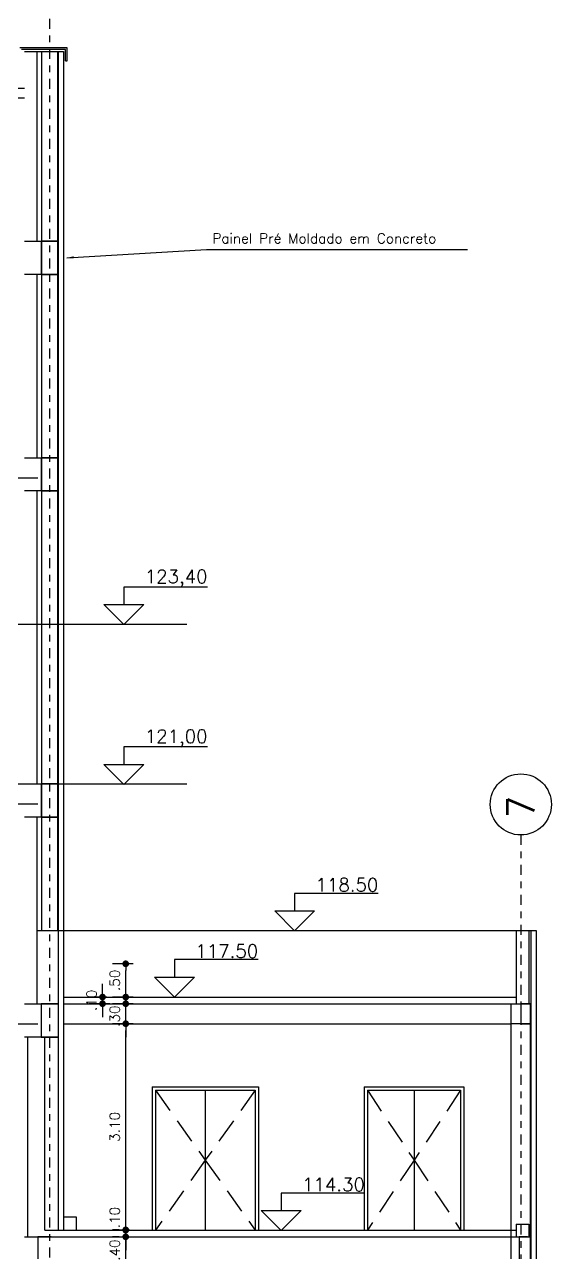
# Model space of a CAD drawing. Extents: x -14 to 107, y -33 to 53.
# Drawn here: x 18.35 to 26.26, y 24.39 to 42.83 of the extents above; entities that cross this region are included whole.
import ezdxf
from ezdxf.enums import TextEntityAlignment as Align

# ---------------------------------------------------------------- set-up
doc = ezdxf.new("R2010")
doc.units = 0
doc.header["$LTSCALE"] = 1.5
doc.header["$MEASUREMENT"] = 0
doc.linetypes.add('08CORTEC$0$DASHDOT2', pattern=[0.5, 0.25, -0.125, 0, -0.125])
doc.linetypes.add('08CORTEC$0$DASHED2', pattern=[0.375, 0.25, -0.125])
doc.layers.get('0').update_dxf_attribs({"linetype": 'CONTINUOUS'})
doc.layers.get('DEFPOINTS').update_dxf_attribs({"linetype": 'CONTINUOUS'})
for name, color, linetype in [('08CORTEC$0$5', 4, 'CONTINUOUS'), ('08CORTEC$0$A-HACHURA', 1, 'CONTINUOUS'), ('08CORTEC$0$A-PAREDE', 3, 'CONTINUOUS'), ('08CORTEC$0$COTAS', 1, 'CONTINUOUS'), ('08CORTEC$0$E-METALICA', 2, 'CONTINUOUS'), ('08CORTEC$0$EIXOS', 32, '08CORTEC$0$DASHDOT2'), ('08CORTEC$0$N-LNHVISTA', 2, 'CONTINUOUS'), ('08CORTEC$0$N-NOTACOES', 7, 'CONTINUOUS'), ('08CORTEE$0$N-LNHVISTA', 2, 'CONTINUOUS'), ('08CORTEE$0$SOLID', 253, 'CONTINUOUS'), ('N-LNHVISTA', 2, 'CONTINUOUS'), ('N-TEXTO', 2, 'CONTINUOUS')]:
    doc.layers.add(name, color=color, linetype=linetype)
doc.styles.add('08CORTEC$0$COTA', font='simplex.shx')
doc.styles.add('08CORTEC$0$ROMANS', font='romans')
doc.styles.add('COTA', font='romans.shx')
doc.dimstyles.new('08CORTEC$0$DG060-1', dxfattribs={"dimscale": 0.1, "dimtxt": 1.5, "dimasz": 1, "dimexe": 2, "dimexo": 2.5, "dimgap": 0.9, "dimtad": 1, "dimzin": 4, "dimtxsty": '08CORTEC$0$COTA', "dimblk": 'DOT', "dimblk1": 'DOT', "dimblk2": 'DOT', "dimsah": 1, "dimcen": 0.09, "dimclrd": 1, "dimclre": 1, "dimclrt": 2, "dimazin": 3, "dimtfac": 1, "dimtdec": 4, "dimtix": 1, "dimtmove": 0, "dimatfit": 3, "dimtvp": 2, "dimtolj": 1, "dimtzin": 0})
doc.dimstyles.new('DG060-1', dxfattribs={"dimscale": 0.1, "dimtxt": 1.5, "dimasz": 1, "dimexe": 2, "dimexo": 2.5, "dimgap": 0.9, "dimtad": 1, "dimzin": 4, "dimtxsty": 'COTA', "dimblk": 'DOT', "dimblk1": 'DOT', "dimblk2": 'DOT', "dimsah": 1, "dimcen": 0.09, "dimclrd": 1, "dimclre": 1, "dimclrt": 2, "dimazin": 3, "dimtfac": 1, "dimtdec": 4, "dimtix": 1, "dimtmove": 0, "dimatfit": 3, "dimtvp": 2, "dimtolj": 1, "dimtzin": 0})

# ---------------------------------------------------------------- blocks, each defined once
blk = doc.blocks.new('08CORTEC$0$N-1903')
at = {"layer": '08CORTEC$0$N-NOTACOES', "color": 1}
for p, q in [((0.01255, 0.00562), (0, 0.00562)), ((0, 0.00562), (0, 0.003)), ((-0.003, 0.003), (0.003, 0.003)), ((0, 0), (-0.003, 0.003)), ((0.003, 0.003), (0, 0))]:
    blk.add_line(p, q, dxfattribs=at)
at = {"layer": '08CORTEC$0$N-NOTACOES', "color": 2, "style": '08CORTEC$0$ROMANS'}
blk.add_attdef('COTAC', text='', height=0.002, dxfattribs=at).set_placement((0.00785, 0.00691), align=Align.MIDDLE)
blk = doc.blocks.new('DOT')
at = {"color": 0, "linetype": 'BYBLOCK'}
blk.add_line((-0.5, 0), (-1, 0), dxfattribs=at)
at = {"color": 0, "linetype": 'BYBLOCK', "const_width": 0.5}
blk.add_lwpolyline([(-0.25, 0, 1), (0.25, 0, 1)], format="xyb", close=True, dxfattribs=at)
blk = doc.blocks.new('*D32')
at = {"color": 1, "linetype": 'BYBLOCK'}
for p, q in [((19.869, 24.727), (19.869, 24.827)), ((19.734, 24.627), (19.669, 24.627)), ((19.869, 24.227), (19.869, 24.627)), ((19.734, 24.227), (19.669, 24.227)), ((19.869, 24.127), (19.869, 24.027))]:
    blk.add_line(p, q, dxfattribs=at)
at = {"layer": 'DEFPOINTS', "color": 0, "linetype": 'BYBLOCK'}
for p in [(19.869, 24.627), (19.984, 24.627), (19.984, 24.227)]:
    blk.add_point(p, dxfattribs=at)
at = {"color": 1, "linetype": 'BYBLOCK', "xscale": 0.1, "yscale": 0.1, "zscale": 0.1}
for p, rotation in [((19.869, 24.627), 270), ((19.869, 24.227), 90)]:
    blk.add_blockref('DOT', p, dxfattribs=dict(at, rotation=rotation))
at = {"color": 2, "linetype": 'BYBLOCK', "insert": (19.704, 24.427), "char_height": 0.15, "attachment_point": 5, "rotation": 90, "style": '08CORTEC$0$COTA'}
blk.add_mtext('\\A1;.40', dxfattribs=at)
blk = doc.blocks.new('_DOT')
at = {"color": 0, "linetype": 'BYBLOCK'}
blk.add_line((-0.5, 0), (-1, 0), dxfattribs=at)
at = {"color": 0, "linetype": 'BYBLOCK', "const_width": 0.5}
blk.add_lwpolyline([(-0.25, 0, 1), (0.25, 0, 1)], format="xyb", close=True, dxfattribs=at)
blk = doc.blocks.new('*D33')
at = {"color": 1, "linetype": 'BYBLOCK'}
for p, q in [((19.869, 24.831), (19.869, 24.931)), ((19.773, 24.731), (19.669, 24.731)), ((19.869, 24.627), (19.869, 24.731)), ((19.869, 24.627), (19.869, 24.731)), ((19.773, 24.627), (19.669, 24.627)), ((19.869, 24.527), (19.869, 24.427))]:
    blk.add_line(p, q, dxfattribs=at)
at = {"layer": 'DEFPOINTS', "color": 0, "linetype": 'BYBLOCK'}
for p in [(19.869, 24.731), (20.023, 24.731), (20.023, 24.627)]:
    blk.add_point(p, dxfattribs=at)
at = {"color": 1, "linetype": 'BYBLOCK', "xscale": 0.1, "yscale": 0.1, "zscale": 0.1}
for p, rotation in [((19.869, 24.731), 270), ((19.869, 24.627), 90)]:
    blk.add_blockref('DOT', p, dxfattribs=dict(at, rotation=rotation))
at = {"color": 2, "linetype": 'BYBLOCK', "insert": (19.704, 24.916), "char_height": 0.15, "attachment_point": 5, "rotation": 90, "style": '08CORTEC$0$COTA'}
blk.add_mtext('\\A1;.10', dxfattribs=at)
blk = doc.blocks.new('*D35')
at = {"color": 1, "linetype": 'BYBLOCK'}
for p, q in [((19.932, 27.827), (19.669, 27.827)), ((19.869, 24.827), (19.869, 27.727)), ((19.932, 24.727), (19.669, 24.727))]:
    blk.add_line(p, q, dxfattribs=at)
at = {"layer": 'DEFPOINTS', "color": 0, "linetype": 'BYBLOCK'}
for p in [(19.869, 27.827), (20.182, 27.827), (20.182, 24.727)]:
    blk.add_point(p, dxfattribs=at)
at = {"color": 1, "linetype": 'BYBLOCK', "xscale": 0.1, "yscale": 0.1, "zscale": 0.1}
for p, rotation in [((19.869, 27.827), 90), ((19.869, 24.727), 270)]:
    blk.add_blockref('DOT', p, dxfattribs=dict(at, rotation=rotation))
at = {"color": 2, "linetype": 'BYBLOCK', "insert": (19.704, 26.277), "char_height": 0.15, "attachment_point": 5, "rotation": 90, "style": '08CORTEC$0$COTA'}
blk.add_mtext('\\A1;3.10', dxfattribs=at)
blk = doc.blocks.new('*D36')
at = {"color": 1, "linetype": 'BYBLOCK'}
for p, q in [((19.869, 28.227), (19.869, 28.327)), ((19.981, 28.127), (19.669, 28.127)), ((19.869, 27.827), (19.869, 28.127)), ((19.869, 27.827), (19.869, 28.127)), ((19.981, 27.827), (19.669, 27.827)), ((19.869, 27.727), (19.869, 27.627))]:
    blk.add_line(p, q, dxfattribs=at)
at = {"layer": 'DEFPOINTS', "color": 0, "linetype": 'BYBLOCK'}
for p in [(19.869, 28.127), (20.231, 28.127), (20.231, 27.827)]:
    blk.add_point(p, dxfattribs=at)
at = {"color": 1, "linetype": 'BYBLOCK', "xscale": 0.1, "yscale": 0.1, "zscale": 0.1}
for p, rotation in [((19.869, 28.127), 270), ((19.869, 27.827), 90)]:
    blk.add_blockref('DOT', p, dxfattribs=dict(at, rotation=rotation))
at = {"color": 2, "linetype": 'BYBLOCK', "insert": (19.704, 27.941), "char_height": 0.15, "attachment_point": 5, "rotation": 90, "style": '08CORTEC$0$COTA'}
blk.add_mtext('\\A1;.30', dxfattribs=at)
blk = doc.blocks.new('*D37')
at = {"color": 1, "linetype": 'BYBLOCK'}
for p, q in [((19.521, 28.327), (19.521, 28.427)), ((19.583, 28.227), (19.321, 28.227)), ((19.521, 28.127), (19.521, 28.227)), ((19.632, 28.127), (19.321, 28.127)), ((19.521, 28.027), (19.521, 27.927))]:
    blk.add_line(p, q, dxfattribs=at)
at = {"layer": 'DEFPOINTS', "color": 0, "linetype": 'BYBLOCK'}
for p in [(19.521, 28.227), (19.833, 28.227), (19.882, 28.127)]:
    blk.add_point(p, dxfattribs=at)
at = {"color": 1, "linetype": 'BYBLOCK', "xscale": 0.1, "yscale": 0.1, "zscale": 0.1}
for p, rotation in [((19.521, 28.227), 270), ((19.521, 28.127), 90)]:
    blk.add_blockref('DOT', p, dxfattribs=dict(at, rotation=rotation))
at = {"color": 2, "linetype": 'BYBLOCK', "insert": (19.356, 28.177), "char_height": 0.15, "attachment_point": 5, "rotation": 90, "style": '08CORTEC$0$COTA'}
blk.add_mtext('\\A1;.10', dxfattribs=at)
blk = doc.blocks.new('*D38')
at = {"color": 1, "linetype": 'BYBLOCK'}
for p, q in [((19.981, 28.727), (19.669, 28.727)), ((19.869, 28.327), (19.869, 28.627)), ((19.981, 28.227), (19.669, 28.227))]:
    blk.add_line(p, q, dxfattribs=at)
at = {"layer": 'DEFPOINTS', "color": 0, "linetype": 'BYBLOCK'}
for p in [(19.869, 28.727), (20.231, 28.727), (20.231, 28.227)]:
    blk.add_point(p, dxfattribs=at)
at = {"color": 1, "linetype": 'BYBLOCK', "xscale": 0.1, "yscale": 0.1, "zscale": 0.1}
for p, rotation in [((19.869, 28.727), 90), ((19.869, 28.227), 270)]:
    blk.add_blockref('DOT', p, dxfattribs=dict(at, rotation=rotation))
at = {"color": 2, "linetype": 'BYBLOCK', "insert": (19.704, 28.477), "char_height": 0.15, "attachment_point": 5, "rotation": 90, "style": '08CORTEC$0$COTA'}
blk.add_mtext('\\A1;.50', dxfattribs=at)
blk = doc.blocks.new('A$C45961E97')
at = {"layer": 'N-TEXTO', "color": 2, "insert": (2.233, 0.342), "char_height": 0.15, "attachment_point": 4, "style": 'COTA'}
blk.add_mtext('Painel Pré Moldado em Concreto ', dxfattribs=at)
at = {"layer": 'N-TEXTO', "color": 1, "annotation_type": 0, "has_hookline": 1, "hookline_direction": 0, "text_width": 3.829}
blk.add_leader([(0.05, 0.05), (2.143, 0.177)], dimstyle='DG060-1', dxfattribs=at)

msp = doc.modelspace()

# ---------------------------------------------------------------- linework, layer by layer
at = {"layer": '08CORTEC$0$5'}
for p, q in [((18.201, 41.877), (18.35, 41.877)), ((18.35, 41.727), (18.201, 41.727))]:
    msp.add_line(p, q, dxfattribs=at)
for points in [[(18.35, 39.577), (18.85, 39.577), (18.6, 39.577), (18.6, 39.077), (18.85, 39.077), (18.35, 39.077)], [(18.35, 36.327), (18.85, 36.327), (18.6, 36.327), (18.6, 35.827), (18.85, 35.827), (18.35, 35.827)], [(18.35, 31.427), (18.85, 31.427), (18.6, 31.427), (18.6, 30.927), (18.85, 30.927), (18.35, 30.927)], [(18.35, 28.127), (18.725, 28.127)], [(18.725, 28.127), (18.85, 28.127), (18.6, 28.127), (18.6, 27.627), (18.85, 27.627), (18.35, 27.627)], [(25.65, 28.127), (25.95, 28.127), (25.8, 28.127), (25.8, 27.827), (25.95, 27.827), (25.65, 27.827)], [(18.35, 24.627), (18.75, 24.627), (18.55, 24.627), (18.55, 23.627), (18.75, 23.627), (18.35, 23.627)], [(25.65, 24.627), (25.9, 24.627), (25.775, 24.627), (25.775, 24.127), (25.9, 24.127), (25.65, 24.127)]]:
    msp.add_lwpolyline(points, dxfattribs=at)
at = {"layer": '08CORTEC$0$A-HACHURA'}
for p, q in [((17.526, 33.827), (20.784, 33.827)), ((17.526, 31.427), (20.784, 31.427))]:
    msp.add_line(p, q, dxfattribs=at)
at = {"layer": '08CORTEC$0$A-PAREDE'}
for p, q in [((18.35, 42.427), (18.54, 42.427)), ((18.54, 39.577), (18.54, 42.427)), ((18.54, 36.327), (18.54, 39.077)), ((18.54, 31.427), (18.54, 35.827)), ((18.54, 28.127), (18.54, 30.927)), ((25.73, 29.227), (25.73, 28.127)), ((25.73, 29.227), (25.92, 29.227)), ((25.92, 29.227), (25.92, 28.127)), ((18.4, 24.627), (18.4, 27.627)), ((18.655, 24.727), (18.655, 27.627)), ((18.935, 24.927), (19.125, 24.927)), ((19.125, 24.927), (19.125, 24.727)), ((18.655, 24.727), (25.73, 24.727)), ((25.73, 24.815), (25.92, 24.815)), ((25.73, 24.815), (25.73, 24.627)), ((25.92, 24.815), (25.92, 24.627)), ((18.54, 24.627), (25.65, 24.627)), ((25.9, 24.627), (25.95, 24.627))]:
    msp.add_line(p, q, dxfattribs=at)
at = {"layer": '08CORTEC$0$COTAS', "linetype": '08CORTEC$0$DASHED2'}
for p, q in [((20.314, 26.827), (21.064, 25.777)), ((21.814, 26.827), (21.064, 25.777)), ((23.497, 26.827), (24.197, 25.777)), ((24.897, 26.827), (24.197, 25.777)), ((21.064, 25.777), (20.314, 24.727)), ((21.064, 25.777), (21.814, 24.727)), ((24.197, 25.777), (23.497, 24.727)), ((24.197, 25.777), (24.897, 24.727))]:
    msp.add_line(p, q, dxfattribs=at)
at = {"layer": '08CORTEC$0$E-METALICA', "color": 7}
for p, q in [((18.935, 28.227), (25.73, 28.227)), ((18.935, 28.127), (25.65, 28.127)), ((18.935, 27.827), (25.65, 27.827))]:
    msp.add_line(p, q, dxfattribs=at)
at = {"layer": '08CORTEC$0$EIXOS', "ltscale": 0.4}
for p, q in [((18.725, 43.366), (18.725, 5.127)), ((25.8, 30.661), (25.8, 5.127))]:
    msp.add_line(p, q, dxfattribs=at)
at = {"layer": '08CORTEC$0$EIXOS', "linetype": 'CONTINUOUS'}
msp.add_circle((25.8, 31.12), 0.459, dxfattribs=at)
at = {"layer": '08CORTEC$0$N-LNHVISTA', "color": 1}
for p, q in [((18.54, 42.427), (18.935, 42.427)), ((18.605, 42.427), (18.605, 29.227)), ((18.845, 42.427), (18.845, 29.227)), ((18.54, 29.227), (25.73, 29.227)), ((25.84, 29.227), (26.03, 29.227)), ((25.95, 28.727), (25.95, 11.431)), ((25.94, 28.127), (25.94, 11.431)), ((20.264, 26.877), (20.264, 24.727)), ((20.264, 26.877), (21.864, 26.877)), ((20.314, 26.827), (21.814, 26.827)), ((20.314, 26.827), (20.314, 24.727)), ((21.064, 26.827), (21.064, 24.727)), ((21.814, 26.827), (21.814, 24.727)), ((21.864, 26.877), (21.864, 24.727)), ((23.447, 26.877), (23.447, 24.727)), ((23.447, 26.877), (24.947, 26.877)), ((23.497, 26.827), (24.897, 26.827)), ((23.497, 26.827), (23.497, 24.727)), ((24.197, 26.827), (24.197, 24.727)), ((24.197, 26.827), (24.197, 24.727)), ((24.897, 26.827), (24.897, 24.727)), ((24.947, 26.877), (24.947, 24.727))]:
    msp.add_line(p, q, dxfattribs=at)
at = {"layer": '08CORTEC$0$N-LNHVISTA', "color": 6}
for p, q in [((18.855, 42.427), (18.855, 24.727)), ((18.935, 42.427), (18.935, 24.727)), ((25.95, 29.227), (25.95, 11.431)), ((26.03, 29.227), (26.03, 11.431))]:
    msp.add_line(p, q, dxfattribs=at)
at = {"layer": '08CORTEC$0$N-NOTACOES', "color": 1}
for p, q in [((23.66, 29.783), (22.405, 29.783)), ((22.405, 29.783), (22.405, 29.521)), ((22.105, 29.521), (22.705, 29.521)), ((22.405, 29.221), (22.105, 29.521)), ((22.705, 29.521), (22.405, 29.221))]:
    msp.add_line(p, q, dxfattribs=at)
at = {"layer": '08CORTEE$0$N-LNHVISTA', "color": 1}
for p, q in [((-3.65, 36.027), (18.55, 36.027)), ((-3.65, 31.127), (18.55, 31.127)), ((25.65, 28.127), (25.65, 11.431)), ((-3.65, 27.827), (18.55, 27.827))]:
    msp.add_line(p, q, dxfattribs=at)
at = {"layer": 'N-LNHVISTA', "color": 7}
for p, q in [((18.991, 42.482), (18.281, 42.482)), ((18.965, 42.457), (18.305, 42.457)), ((18.965, 42.285), (18.965, 42.457)), ((18.99, 42.285), (18.991, 42.482)), ((18.965, 42.285), (18.99, 42.285))]:
    msp.add_line(p, q, dxfattribs=at)

# ---------------------------------------------------------------- block references
at = {"layer": '08CORTEC$0$A-HACHURA', "xscale": 100, "yscale": 100, "zscale": 100}
for p, values in [((19.841, 33.821), {'COTAC': '123,40'}), ((19.841, 31.421), {'COTAC': '121,00'}), ((20.601, 28.227), {'COTAC': '117.50'}), ((22.203, 24.721), {'COTAC': '114.30'})]:
    msp.add_blockref('08CORTEC$0$N-1903', p, dxfattribs=at).add_auto_attribs(values)
at = {"layer": '08CORTEE$0$SOLID'}
msp.add_blockref('A$C45961E97', (18.937, 39.279), dxfattribs=at)

# ---------------------------------------------------------------- texts
at = {"layer": '08CORTEC$0$EIXOS', "color": 2, "style": '08CORTEC$0$ROMANS'}
msp.add_text('7', height=0.4, rotation=90, dxfattribs=at).set_placement((26.001, 30.91))
at = {"layer": '08CORTEC$0$N-NOTACOES', "color": 2, "style": '08CORTEC$0$ROMANS'}
msp.add_attdef('118.50', text='0,00', height=0.2, dxfattribs=at).set_placement((23.19, 29.912), align=Align.MIDDLE)

# ---------------------------------------------------------------- dimensions: what is measured, and where the dimension line sits
at = {"layer": '08CORTEC$0$COTAS'}
for base, p1, p2, picture, middle in [((19.869, 28.727), (20.231, 28.227), (20.231, 28.727), '*D38', (19.704, 28.477)), ((19.521, 28.227), (19.882, 28.127), (19.833, 28.227), '*D37', (19.356, 28.177)), ((19.869, 27.827), (20.182, 24.727), (20.182, 27.827), '*D35', (19.704, 26.277)), ((19.869, 24.627), (19.984, 24.227), (19.984, 24.627), '*D32', (19.704, 24.427))]:
    dim = msp.add_linear_dim(base=base, p1=p1, p2=p2, angle=90, dimstyle='08CORTEC$0$DG060-1', dxfattribs=at)
    dim.commit()
    dim.dimension.update_dxf_attribs({"geometry": picture, "text_midpoint": middle})
for base, p1, p2, picture, middle in [((19.869, 28.127), (20.231, 27.827), (20.231, 28.127), '*D36', (19.704, 27.941)), ((19.869, 24.731), (20.023, 24.627), (20.023, 24.731), '*D33', (19.704, 24.916))]:
    dim = msp.add_linear_dim(base=base, p1=p1, p2=p2, angle=90, dimstyle='08CORTEC$0$DG060-1', dxfattribs=at)
    dim.commit()
    dim.dimension.update_dxf_attribs({"geometry": picture, "text_midpoint": middle, "dimtype": 160})

doc.saveas('drawing.dxf')
